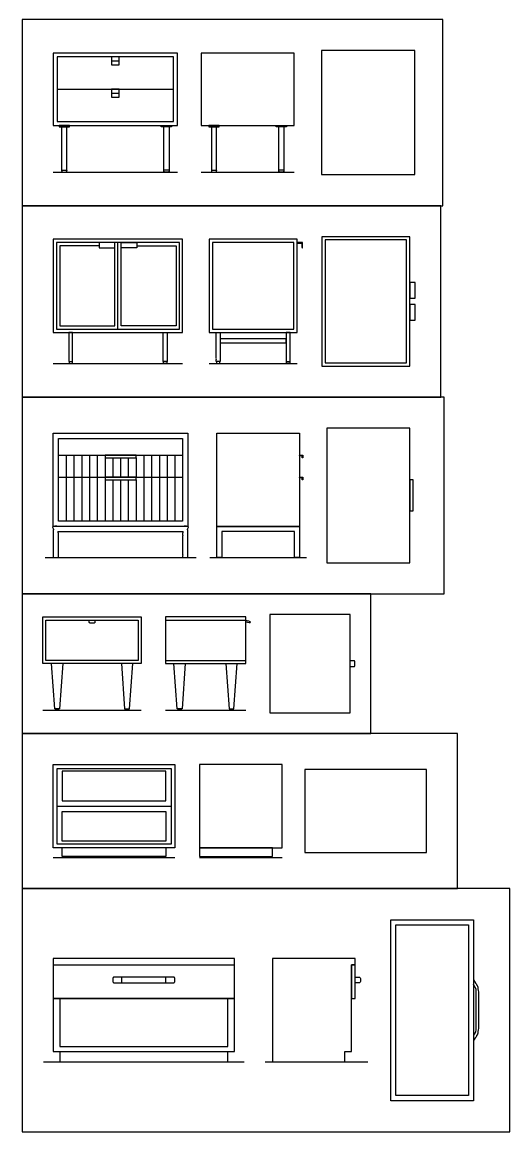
# Model space of a CAD drawing. Header units: millimetres. Extents: x 0.1 to 6.3, y -0.4 to 20.
# Drawn here: x 3.91 to 6.3, y 0.08 to 5.53 of the extents above; entities that cross this region are included whole.
import ezdxf

# ---------------------------------------------------------------- set-up
doc = ezdxf.new("R2010")
doc.units = ezdxf.units.MM
for name, color, linetype, true_color in [('2D$AG-DETAILS', 7, 'Continuous', 0x66ffff), ('2D$AG-DETAILS-DIAGRAM', 7, 'Continuous', 0xccff66), ('2D$AG-DIAGRAM', 7, 'Continuous', 0xfecc66), ('2D$AG-FURNITURE', 7, 'Continuous', 0x66ccff), ('2D$X-VPRT', 6, 'Continuous', 0xff00ff)]:
    doc.layers.add(name, color=color, linetype=linetype, true_color=true_color)

msp = doc.modelspace()

# ---------------------------------------------------------------- linework, layer by layer
at = {"layer": '2D$AG-DETAILS'}
for points in [[(4.0995, 4.7995), (4.1249, 4.7995)], [(4.6266, 4.7995), (4.6012, 4.7995)], [(4.8344, 4.7995), (4.8598, 4.7995)], [(5.19, 4.7995), (5.1646, 4.7995)], [(4.1218, 3.3995), (4.1218, 3.2916)], [(4.1599, 3.3995), (4.1599, 3.2916)], [(4.198, 3.3995), (4.198, 3.2916)], [(4.2361, 3.3995), (4.2361, 3.2916)], [(4.2742, 3.3995), (4.2742, 3.2916)], [(4.3123, 3.3868), (4.3123, 3.2916)], [(4.3504, 3.3868), (4.3504, 3.2916)], [(4.3885, 3.3868), (4.3885, 3.2916)], [(4.4266, 3.3868), (4.4266, 3.2916)], [(4.4647, 3.3868), (4.4647, 3.2916)], [(4.5028, 3.3995), (4.5028, 3.2916)], [(4.5409, 3.3995), (4.5409, 3.2916)], [(4.579, 3.3995), (4.579, 3.2916)], [(4.6171, 3.3995), (4.6171, 3.2916)], [(4.6552, 3.3995), (4.6552, 3.2916)], [(4.1218, 3.2916), (4.1218, 3.0757)], [(4.1599, 3.2916), (4.1599, 3.0757)], [(4.198, 3.2916), (4.198, 3.0757)], [(4.2361, 3.2916), (4.2361, 3.0757)], [(4.2742, 3.2916), (4.2742, 3.0757)], [(4.3123, 3.2789), (4.3123, 3.0757)], [(4.3504, 3.2789), (4.3504, 3.0757)], [(4.3885, 3.2789), (4.3885, 3.0757)], [(4.4266, 3.2789), (4.4266, 3.0757)], [(4.4647, 3.2789), (4.4647, 3.0757)], [(4.5028, 3.2916), (4.5028, 3.0757)], [(4.5409, 3.2916), (4.5409, 3.0757)], [(4.579, 3.2916), (4.579, 3.0757)], [(4.6171, 3.2916), (4.6171, 3.0757)], [(4.6552, 3.2916), (4.6552, 3.0757)], [(4.6088, 2.591), (5.0025, 2.591)], [(4.6088, 2.3919), (5.0025, 2.3919)]]:
    msp.add_lwpolyline(points, dxfattribs=at)
msp.add_lwpolyline([(5.3922, 4.4568), (5.3922, 3.8535), (5.7922, 3.8535), (5.7922, 4.4568)], close=True, dxfattribs=at)
at = {"layer": '2D$AG-DETAILS-DIAGRAM'}
for points in [[(4.3944, 0.8096), (4.3944, 0.8382)], [(4.6111, 0.8096), (4.6111, 0.8382)]]:
    msp.add_lwpolyline(points, dxfattribs=at)
at = {"layer": '2D$AG-DIAGRAM'}
for points in [[(4.0583, 4.7902), (4.6679, 4.7902)], [(4.7836, 4.7902), (5.2408, 4.7902)], [(4.0583, 3.8504), (4.6933, 3.8504)], [(4.8235, 3.8504), (5.2553, 3.8504)], [(4.0178, 2.8979), (4.7592, 2.8979)], [(4.8267, 2.8979), (5.3013, 2.8979)], [(4.0075, 2.1486), (4.4901, 2.1486)], [(4.6088, 2.1486), (5.0025, 2.1486)], [(4.0583, 1.4247), (4.6552, 1.4247)], [(4.7752, 1.4247), (5.1816, 1.4247)], [(4.0106, 0.4214), (4.9949, 0.4214)], [(5.0987, 0.4214), (5.6014, 0.4214)]]:
    msp.add_lwpolyline(points, dxfattribs=at)
at = {"layer": '2D$AG-FURNITURE'}
for points in [[(4.0583, 5.3744), (4.0583, 5.0188), (4.6679, 5.0188), (4.6679, 5.3744)], [(4.0773, 5.3553), (4.0773, 5.0378), (4.6488, 5.0378), (4.6488, 5.3553)], [(4.3821, 5.3553), (4.344, 5.3553), (4.344, 5.3172), (4.3821, 5.3172)], [(4.7836, 5.3744), (4.7836, 5.0188), (5.2408, 5.0188), (5.2408, 5.3744)], [(5.3752, 4.7775), (5.8324, 4.7775), (5.8324, 5.3871), (5.3752, 5.3871)], [(4.3821, 5.1966), (4.344, 5.1966), (4.344, 5.1585), (4.3821, 5.1585)], [(4.1376, 5.0188), (4.0868, 5.0188), (4.0868, 5.0124), (4.1376, 5.0124)], [(4.5885, 5.0188), (4.6393, 5.0188), (4.6393, 5.0124), (4.5885, 5.0124)], [(4.8725, 5.0188), (4.8217, 5.0188), (4.8217, 5.0124), (4.8725, 5.0124)], [(5.1519, 5.0188), (5.2027, 5.0188), (5.2027, 5.0124), (5.1519, 5.0124)], [(5.3763, 3.8377), (5.8081, 3.8377), (5.8081, 4.4727), (5.3763, 4.4727)], [(4.0583, 4.0028), (4.6933, 4.0028), (4.6933, 4.46), (4.0583, 4.46)], [(4.0741, 4.0186), (4.6774, 4.0186), (4.6774, 4.4441), (4.0741, 4.4441)], [(4.3599, 4.4187), (4.3599, 4.4441), (4.2837, 4.4441), (4.2837, 4.4187)], [(4.3916, 4.4187), (4.3916, 4.4441), (4.4678, 4.4441), (4.4678, 4.4187)], [(4.8235, 4.46), (4.8235, 4.0028), (5.2553, 4.0028), (5.2553, 4.46)], [(4.8394, 4.4441), (4.8394, 4.0186), (5.2395, 4.0186), (5.2395, 4.4441)], [(5.8081, 4.171), (5.8335, 4.171), (5.8335, 4.2472), (5.8081, 4.2472)], [(5.8081, 4.0631), (5.8335, 4.0631), (5.8335, 4.1393), (5.8081, 4.1393)], [(4.1535, 4.0028), (4.1345, 4.0028), (4.1345, 3.8601), (4.1535, 3.8601)], [(4.598, 4.0028), (4.6171, 4.0028), (4.6171, 3.8601), (4.598, 3.8601)], [(5.2014, 3.952), (5.2014, 3.971), (4.8775, 3.971), (4.8775, 3.952)], [(4.0583, 3.5075), (4.7187, 3.5075), (4.7187, 3.0503), (4.0583, 3.0503)], [(4.8608, 3.5075), (5.2672, 3.5075), (5.2672, 3.0503), (4.8608, 3.0503)], [(5.4015, 2.8725), (5.8079, 2.8725), (5.8079, 3.5329), (5.4015, 3.5329)], [(4.0837, 3.4821), (4.6933, 3.4821), (4.6933, 3.0757), (4.0837, 3.0757)], [(4.4647, 3.3995), (4.3123, 3.3995), (4.3123, 3.3868), (4.4647, 3.3868)], [(4.4647, 3.2916), (4.3123, 3.2916), (4.3123, 3.2789), (4.4647, 3.2789)], [(5.8079, 3.1265), (5.8238, 3.1265), (5.8238, 3.2789), (5.8079, 3.2789)], [(4.8608, 2.8979), (4.8608, 3.0503), (5.2672, 3.0503), (5.2672, 2.8979), (5.2418, 2.8979), (5.2418, 3.0249), (4.8862, 3.0249), (4.8862, 2.8979)], [(5.1212, 2.1359), (5.5149, 2.1359), (5.5149, 2.6185), (5.1212, 2.6185)], [(4.0075, 2.6058), (4.4901, 2.6058), (4.4901, 2.3772), (4.0075, 2.3772)], [(4.0222, 2.591), (4.4753, 2.591), (4.4753, 2.3919), (4.0222, 2.3919)], [(4.6088, 2.6058), (4.6088, 2.3772), (5.0025, 2.3772), (5.0025, 2.6058)], [(4.0583, 1.8819), (4.6552, 1.8819), (4.6552, 1.4723), (4.0583, 1.4723)], [(4.0773, 1.8628), (4.6361, 1.8628), (4.6361, 1.4913), (4.0773, 1.4913)], [(4.7752, 1.8819), (4.7752, 1.4723), (5.1816, 1.4723), (5.1816, 1.8819)], [(5.8894, 1.4501), (5.8894, 1.8565), (5.2925, 1.8565), (5.2925, 1.4501)], [(4.6107, 1.8485), (4.1027, 1.8485), (4.1027, 1.7025), (4.6107, 1.7025)], [(4.6361, 1.4913), (4.0773, 1.4913), (4.0773, 1.6771), (4.6361, 1.6771)], [(4.6107, 1.5056), (4.1027, 1.5056), (4.1027, 1.6517), (4.6107, 1.6517)], [(4.7752, 1.4723), (4.7752, 1.43), (5.134, 1.43), (5.134, 1.4723)], [(6.1209, 0.2309), (5.7145, 0.2309), (5.7145, 1.1199), (6.1209, 1.1199)], [(6.0955, 0.2563), (5.7399, 0.2563), (5.7399, 1.0945), (6.0955, 1.0945)], [(4.0583, 0.9294), (4.0583, 0.7325), (4.9473, 0.7325), (4.9473, 0.9294)], [(5.4898, 0.4722), (5.5215, 0.4722), (5.5215, 0.7325), (5.5215, 0.8976), (5.5406, 0.8976), (5.5406, 0.9294), (5.1342, 0.9294), (5.1342, 0.4214), (5.4898, 0.4214)], [(5.5215, 0.8976), (5.5215, 0.7325), (5.5406, 0.7325), (5.5406, 0.8976)], [(4.0583, 0.7325), (4.0583, 0.4722), (4.9473, 0.4722), (4.9473, 0.7325)]]:
    msp.add_lwpolyline(points, close=True, dxfattribs=at)
for points in [[(4.344, 5.3363), (4.3821, 5.3363)], [(4.0773, 5.1966), (4.6488, 5.1966)], [(4.344, 5.1775), (4.3821, 5.1775)], [(4.2837, 4.4282), (4.09, 4.4282), (4.09, 4.0345), (4.3599, 4.0345), (4.3599, 4.4187)], [(4.3758, 4.0186), (4.3758, 4.4441)], [(4.4678, 4.4282), (4.6615, 4.4282), (4.6615, 4.0345), (4.3916, 4.0345), (4.3916, 4.4187)], [(4.0837, 3.3995), (4.6933, 3.3995)], [(4.0837, 3.2916), (4.6933, 3.2916)], [(4.105, 2.3772), (4.089, 2.1543), (4.0772, 2.1543), (4.0654, 2.1543), (4.0494, 2.3772)], [(4.3925, 2.3772), (4.4085, 2.1543), (4.4203, 2.1543), (4.4321, 2.1543), (4.4481, 2.3772)], [(4.7064, 2.3772), (4.6903, 2.1543), (4.6785, 2.1543), (4.6667, 2.1543), (4.6507, 2.3772)], [(4.9049, 2.3772), (4.9209, 2.1543), (4.9327, 2.1543), (4.9445, 2.1543), (4.9606, 2.3772)], [(4.0851, 2.1543), (4.0844, 2.1486), (4.0772, 2.1486), (4.07, 2.1486), (4.0693, 2.1543)], [(4.4124, 2.1543), (4.4131, 2.1486), (4.4203, 2.1486), (4.4275, 2.1486), (4.4282, 2.1543)], [(4.6864, 2.1543), (4.6857, 2.1486), (4.6785, 2.1486), (4.6714, 2.1486), (4.6706, 2.1543)], [(4.9248, 2.1543), (4.9256, 2.1486), (4.9327, 2.1486), (4.9399, 2.1486), (4.9406, 2.1543)], [(4.0773, 1.6771), (4.6361, 1.6771)], [(4.6107, 1.4723), (4.6107, 1.43), (4.3567, 1.43), (4.1027, 1.43), (4.1027, 1.4723)], [(4.0583, 0.8976), (4.9473, 0.8976)], [(4.09, 0.7325), (4.09, 0.4976), (4.9155, 0.4976), (4.9155, 0.7325)], [(4.09, 0.4722), (4.09, 0.4214), (4.9155, 0.4214), (4.9155, 0.4722)]]:
    msp.add_lwpolyline(points, dxfattribs=at)
for points, weights, knots in [([(4.0995, 5.0124), (4.0995, 4.8991), (4.0995, 4.7949), (4.0995, 4.7902), (4.1043, 4.7902), (4.1122, 4.7902), (4.1202, 4.7902), (4.1249, 4.7902), (4.1249, 4.7949), (4.1249, 4.899), (4.1249, 5.0124)], [1, 1, 1, 0.707106781187, 1, 1, 1, 0.707106781187, 1, 1, 1], [0.853679, 0.853679, 0.853679, 1.537169, 1.537169, 1.561733, 1.561733, 1.587762, 1.587762, 1.612326, 1.612326, 2.295413, 2.295413, 2.295413]), ([(4.6266, 5.0124), (4.6266, 4.8991), (4.6266, 4.7949), (4.6266, 4.7902), (4.6218, 4.7902), (4.6139, 4.7902), (4.6059, 4.7902), (4.6012, 4.7902), (4.6012, 4.7949), (4.6012, 4.899), (4.6012, 5.0124)], [1, 1, 1, 0.707106781187, 1, 1, 1, 0.707106781187, 1, 1, 1], [0.853679, 0.853679, 0.853679, 1.537169, 1.537169, 1.561733, 1.561733, 1.587762, 1.587762, 1.612326, 1.612326, 2.295413, 2.295413, 2.295413]), ([(4.8344, 5.0124), (4.8344, 4.8991), (4.8344, 4.7949), (4.8344, 4.7902), (4.8392, 4.7902), (4.8471, 4.7902), (4.855, 4.7902), (4.8598, 4.7902), (4.8598, 4.7949), (4.8598, 4.899), (4.8598, 5.0124)], [1, 1, 1, 0.707106781187, 1, 1, 1, 0.707106781187, 1, 1, 1], [0.853679, 0.853679, 0.853679, 1.537169, 1.537169, 1.561733, 1.561733, 1.587762, 1.587762, 1.612326, 1.612326, 2.295413, 2.295413, 2.295413]), ([(5.19, 5.0124), (5.19, 4.8991), (5.19, 4.7949), (5.19, 4.7902), (5.1852, 4.7902), (5.1773, 4.7902), (5.1694, 4.7902), (5.1646, 4.7902), (5.1646, 4.7949), (5.1646, 4.899), (5.1646, 5.0124)], [1, 1, 1, 0.707106781187, 1, 1, 1, 0.707106781187, 1, 1, 1], [0.853679, 0.853679, 0.853679, 1.537169, 1.537169, 1.561733, 1.561733, 1.587762, 1.587762, 1.612326, 1.612326, 2.295413, 2.295413, 2.295413]), ([(4.1357, 3.8601), (4.1357, 3.8567), (4.1357, 3.8534), (4.1357, 3.8504), (4.1387, 3.8504), (4.144, 3.8504), (4.1493, 3.8504), (4.1523, 3.8504), (4.1523, 3.8534), (4.1523, 3.8567), (4.1523, 3.8601)], [1, 1, 1, 0.707106781187, 1, 1, 1, 0.707106781187, 1, 1, 1], [0.00958751, 0.00958751, 0.00958751, 0.02507017, 0.02507017, 0.04051669, 0.04051669, 0.05793684, 0.05793684, 0.07338335, 0.07338335, 0.08886601, 0.08886601, 0.08886601]), ([(4.6158, 3.8601), (4.6158, 3.8567), (4.6158, 3.8534), (4.6158, 3.8504), (4.6128, 3.8504), (4.6075, 3.8504), (4.6022, 3.8504), (4.5992, 3.8504), (4.5992, 3.8534), (4.5992, 3.8567), (4.5992, 3.8601)], [1, 1, 1, 0.707106781187, 1, 1, 1, 0.707106781187, 1, 1, 1], [0.00958751, 0.00958751, 0.00958751, 0.02507017, 0.02507017, 0.04051669, 0.04051669, 0.05793684, 0.05793684, 0.07338335, 0.07338335, 0.08886601, 0.08886601, 0.08886601]), ([(4.8597, 3.8601), (4.8597, 3.8567), (4.8597, 3.8534), (4.8597, 3.8504), (4.8627, 3.8504), (4.868, 3.8504), (4.8733, 3.8504), (4.8763, 3.8504), (4.8763, 3.8534), (4.8763, 3.8567), (4.8763, 3.8601)], [1, 1, 1, 0.707106781187, 1, 1, 1, 0.707106781187, 1, 1, 1], [0.00958751, 0.00958751, 0.00958751, 0.02507017, 0.02507017, 0.04051669, 0.04051669, 0.05793684, 0.05793684, 0.07338335, 0.07338335, 0.08886601, 0.08886601, 0.08886601]), ([(5.2192, 3.8601), (5.2192, 3.8567), (5.2192, 3.8534), (5.2192, 3.8504), (5.2162, 3.8504), (5.2109, 3.8504), (5.2056, 3.8504), (5.2026, 3.8504), (5.2026, 3.8534), (5.2026, 3.8567), (5.2026, 3.8601)], [1, 1, 1, 0.707106781187, 1, 1, 1, 0.707106781187, 1, 1, 1], [0.00958751, 0.00958751, 0.00958751, 0.02507017, 0.02507017, 0.04051669, 0.04051669, 0.05793684, 0.05793684, 0.07338335, 0.07338335, 0.08886601, 0.08886601, 0.08886601]), ([(4.2387, 2.591), (4.2347, 2.591), (4.2347, 2.5871), (4.2347, 2.5836), (4.2347, 2.5801), (4.2347, 2.5762), (4.2387, 2.5762), (4.2488, 2.5762), (4.2589, 2.5762), (4.2628, 2.5762), (4.2628, 2.5801), (4.2628, 2.5836), (4.2628, 2.5871), (4.2628, 2.591), (4.2589, 2.591), (4.2488, 2.591), (4.2387, 2.591)], [1, 0.707106781187, 1, 1, 1, 0.707106781187, 1, 1, 1, 0.707106781187, 1, 1, 1, 0.707106781187, 1, 1, 1], [0, 0, 0, 0.020485, 0.020485, 0.0431922, 0.0431922, 0.0636771, 0.0636771, 0.1010548, 0.1010548, 0.1215397, 0.1215397, 0.144247, 0.144247, 0.1647319, 0.1647319, 0.2021096, 0.2021096, 0.2021096]), ([(5.5149, 2.3631), (5.5226, 2.3631), (5.5341, 2.3631), (5.5381, 2.3631), (5.5381, 2.3671), (5.5381, 2.3772), (5.5381, 2.3873), (5.5381, 2.3912), (5.5341, 2.3912), (5.5226, 2.3912), (5.5149, 2.3912)], [1, 1, 1, 0.707106781187, 1, 1, 1, 0.707106781187, 1, 1, 1], [0.03487172, 0.03487172, 0.03487172, 0.04319218, 0.04319218, 0.06367713, 0.06367713, 0.1010548, 0.1010548, 0.12153975, 0.12153975, 0.1298602, 0.1298602, 0.1298602]), ([(4.1297, 1.43), (4.1297, 1.4282), (4.1297, 1.4274), (4.1297, 1.4247), (4.127, 1.4247), (4.1217, 1.4247), (4.1165, 1.4247), (4.1138, 1.4247), (4.1138, 1.4274), (4.1138, 1.4282), (4.1138, 1.43)], [1, 1, 1, 0.707106781187, 1, 1, 1, 0.707106781187, 1, 1, 1], [0.13582175, 0.13582175, 0.13582175, 0.14000121, 0.14000121, 0.15393546, 0.15393546, 0.18827715, 0.18827715, 0.2022114, 0.2022114, 0.20639086, 0.20639086, 0.20639086]), ([(4.5837, 1.43), (4.5837, 1.4282), (4.5837, 1.4274), (4.5837, 1.4247), (4.5864, 1.4247), (4.5917, 1.4247), (4.5969, 1.4247), (4.5996, 1.4247), (4.5996, 1.4274), (4.5996, 1.4282), (4.5996, 1.43)], [1, 1, 1, 0.707106781187, 1, 1, 1, 0.707106781187, 1, 1, 1], [0.13582175, 0.13582175, 0.13582175, 0.14000121, 0.14000121, 0.15393546, 0.15393546, 0.18827715, 0.18827715, 0.2022114, 0.2022114, 0.20639086, 0.20639086, 0.20639086]), ([(4.8022, 1.43), (4.8022, 1.4282), (4.8022, 1.4274), (4.8022, 1.4247), (4.7995, 1.4247), (4.7943, 1.4247), (4.7891, 1.4247), (4.7864, 1.4247), (4.7864, 1.4274), (4.7864, 1.4282), (4.7864, 1.43)], [1, 1, 1, 0.707106781187, 1, 1, 1, 0.707106781187, 1, 1, 1], [0.13582175, 0.13582175, 0.13582175, 0.14000121, 0.14000121, 0.15393546, 0.15393546, 0.18827715, 0.18827715, 0.2022114, 0.2022114, 0.20639086, 0.20639086, 0.20639086]), ([(5.107, 1.43), (5.107, 1.4282), (5.107, 1.4274), (5.107, 1.4247), (5.1098, 1.4247), (5.115, 1.4247), (5.1202, 1.4247), (5.1229, 1.4247), (5.1229, 1.4274), (5.1229, 1.4282), (5.1229, 1.43)], [1, 1, 1, 0.707106781187, 1, 1, 1, 0.707106781187, 1, 1, 1], [0.13582175, 0.13582175, 0.13582175, 0.14000121, 0.14000121, 0.15393546, 0.15393546, 0.18827715, 0.18827715, 0.2022114, 0.2022114, 0.20639086, 0.20639086, 0.20639086]), ([(4.6467, 0.8382), (4.6552, 0.8382), (4.6552, 0.8297), (4.6552, 0.8239), (4.6552, 0.8181), (4.6552, 0.8096), (4.6467, 0.8096), (4.5747, 0.8096), (4.5028, 0.8096), (4.4308, 0.8096), (4.3588, 0.8096), (4.3504, 0.8096), (4.3504, 0.8181), (4.3504, 0.8239), (4.3504, 0.8297), (4.3504, 0.8382), (4.3588, 0.8382), (4.4308, 0.8382), (4.5028, 0.8382), (4.5747, 0.8382), (4.6467, 0.8382)], [1, 0.707106781187, 1, 1, 1, 0.707106781187, 1, 1, 1, 1, 1, 0.707106781187, 1, 1, 1, 0.707106781187, 1, 1, 1, 1, 1], [-0.611142, -0.611142, -0.611142, -0.56746, -0.56746, -0.533564, -0.533564, -0.489883, -0.489883, -0.017691, -0.017691, 0.454501, 0.454501, 0.498182, 0.498182, 0.532078, 0.532078, 0.575759, 0.575759, 1.047951, 1.047951, 1.520143, 1.520143, 1.520143]), ([(5.5406, 0.8382), (5.5487, 0.8382), (5.5568, 0.8382), (5.566, 0.8382), (5.566, 0.829), (5.566, 0.8239), (5.566, 0.8188), (5.566, 0.8096), (5.5568, 0.8096), (5.5487, 0.8096), (5.5406, 0.8096)], [1, 1, 1, 0.707106781187, 1, 1, 1, 0.707106781187, 1, 1, 1], [0, 0, 0, 0.638479, 0.638479, 0.685802, 0.685802, 1.043099, 1.043099, 1.090421, 1.090421, 1.728901, 1.728901, 1.728901]), ([(6.1209, 0.523), (6.1312, 0.5409), (6.1415, 0.5588), (6.1463, 0.567), (6.1463, 0.5765), (6.1463, 0.6754), (6.1463, 0.7742), (6.1463, 0.7837), (6.1415, 0.7919), (6.1312, 0.8098), (6.1209, 0.8278)], [1, 1, 1, 0.966028093774, 1, 1, 1, 0.966028093774, 1, 1, 1], [0, 0, 0, 0.813233, 0.813233, 0.874148, 0.874148, 1.786442, 1.786442, 1.847357, 1.847357, 2.66059, 2.66059, 2.66059]), ([(6.1209, 0.5493), (6.1288, 0.5631), (6.1309, 0.5668), (6.1335, 0.5713), (6.1335, 0.5765), (6.1335, 0.6754), (6.1335, 0.7742), (6.1335, 0.7794), (6.1309, 0.7839), (6.1285, 0.7882), (6.1209, 0.8014)], [1, 1, 1, 0.966028093774, 1, 1, 1, 0.966028093773, 1, 1, 1], [0.2525466, 0.2525466, 0.2525466, 0.3184156, 0.3184156, 0.3422662, 0.3422662, 0.6994684, 0.6994684, 0.723319, 0.723319, 0.7987155, 0.7987155, 0.7987155])]:
    msp.add_rational_spline(points, weights, degree=2, knots=knots, dxfattribs=at)
for points, knots in [([(5.2553, 4.4441), (5.268, 4.4441), (5.2807, 4.4441), (5.2807, 4.4314), (5.2807, 4.4187), (5.2792, 4.4187), (5.2776, 4.4187), (5.2776, 4.4298), (5.2776, 4.4409), (5.2665, 4.4409), (5.2553, 4.4409), (5.2553, 4.4425), (5.2553, 4.4441)], [0, 0, 0, 1, 1, 2, 2, 2.010417, 2.010417, 2.885417, 2.885417, 3.760417, 3.760417, 3.770833, 3.770833, 3.770833]), ([(4.8775, 4.0028), (4.868, 4.0028), (4.8585, 4.0028), (4.8585, 3.9314), (4.8585, 3.8601), (4.868, 3.8601), (4.8775, 3.8601), (4.8775, 3.9314), (4.8775, 4.0028)], [0, 0, 0, 0.03125, 0.03125, 0.4992968, 0.4992968, 0.5305468, 0.5305468, 0.9985936, 0.9985936, 0.9985936]), ([(5.2014, 4.0028), (5.2109, 4.0028), (5.2204, 4.0028), (5.2204, 3.9314), (5.2204, 3.8601), (5.2109, 3.8601), (5.2014, 3.8601), (5.2014, 3.9314), (5.2014, 4.0028)], [0, 0, 0, 0.03125, 0.03125, 0.4992968, 0.4992968, 0.5305468, 0.5305468, 0.9985936, 0.9985936, 0.9985936]), ([(5.2831, 3.3868), (5.2831, 3.3932), (5.2831, 3.3995), (5.2752, 3.3995), (5.2672, 3.3995), (5.2672, 3.3979), (5.2672, 3.3963), (5.2736, 3.3963), (5.2799, 3.3963), (5.2799, 3.3916), (5.2799, 3.3868), (5.2815, 3.3868), (5.2831, 3.3868)], [0, 0, 0, 1, 1, 2, 2, 2.010417, 2.010417, 2.810417, 2.810417, 3.560417, 3.560417, 3.570833, 3.570833, 3.570833]), ([(5.2831, 3.2789), (5.2831, 3.2852), (5.2831, 3.2916), (5.2752, 3.2916), (5.2672, 3.2916), (5.2672, 3.29), (5.2672, 3.2884), (5.2736, 3.2884), (5.2799, 3.2884), (5.2799, 3.2836), (5.2799, 3.2789), (5.2815, 3.2789), (5.2831, 3.2789)], [0, 0, 0, 1, 1, 2, 2, 2.010417, 2.010417, 2.810417, 2.810417, 3.560417, 3.560417, 3.570833, 3.570833, 3.570833]), ([(4.0583, 2.8979), (4.0583, 2.9741), (4.0583, 3.0503), (4.3885, 3.0503), (4.7187, 3.0503), (4.7187, 2.9741), (4.7187, 2.8979), (4.706, 2.8979), (4.6933, 2.8979), (4.6933, 2.9614), (4.6933, 3.0249), (4.3885, 3.0249), (4.0837, 3.0249), (4.0837, 2.9614), (4.0837, 2.8979), (4.071, 2.8979), (4.0583, 2.8979)], [0, 0, 0, 0.5, 0.5, 2.666667, 2.666667, 3.166667, 3.166667, 3.25, 3.25, 3.666667, 3.666667, 5.666667, 5.666667, 6.083333, 6.083333, 6.166667, 6.166667, 6.166667])]:
    msp.add_open_spline(points, degree=2, knots=knots, dxfattribs=at)
msp.add_open_spline([(5.0025, 2.591), (5.0268, 2.5844), (5.0268, 2.5762), (5.0192, 2.5762), (5.0025, 2.5823)], degree=3, dxfattribs=at)
at = {"layer": '2D$X-VPRT'}
for points in [[(3.9059, 4.6251), (5.9706, 4.6251), (5.9706, 5.5395), (3.9059, 5.5395)], [(3.9059, 3.6853), (5.9605, 3.6853), (5.9605, 4.6251), (3.9059, 4.6251)], [(3.9059, 2.7201), (5.9758, 2.7201), (5.9758, 3.6853), (3.9059, 3.6853)], [(3.9059, 2.0343), (5.6165, 2.0343), (5.6165, 2.7201), (3.9059, 2.7201)], [(3.9059, 1.2723), (6.0418, 1.2723), (6.0418, 2.0343), (3.9059, 2.0343)], [(3.9059, 0.0785), (6.2987, 0.0785), (6.2987, 1.2723), (3.9059, 1.2723)]]:
    msp.add_lwpolyline(points, close=True, dxfattribs=at)

doc.saveas('drawing.dxf')
